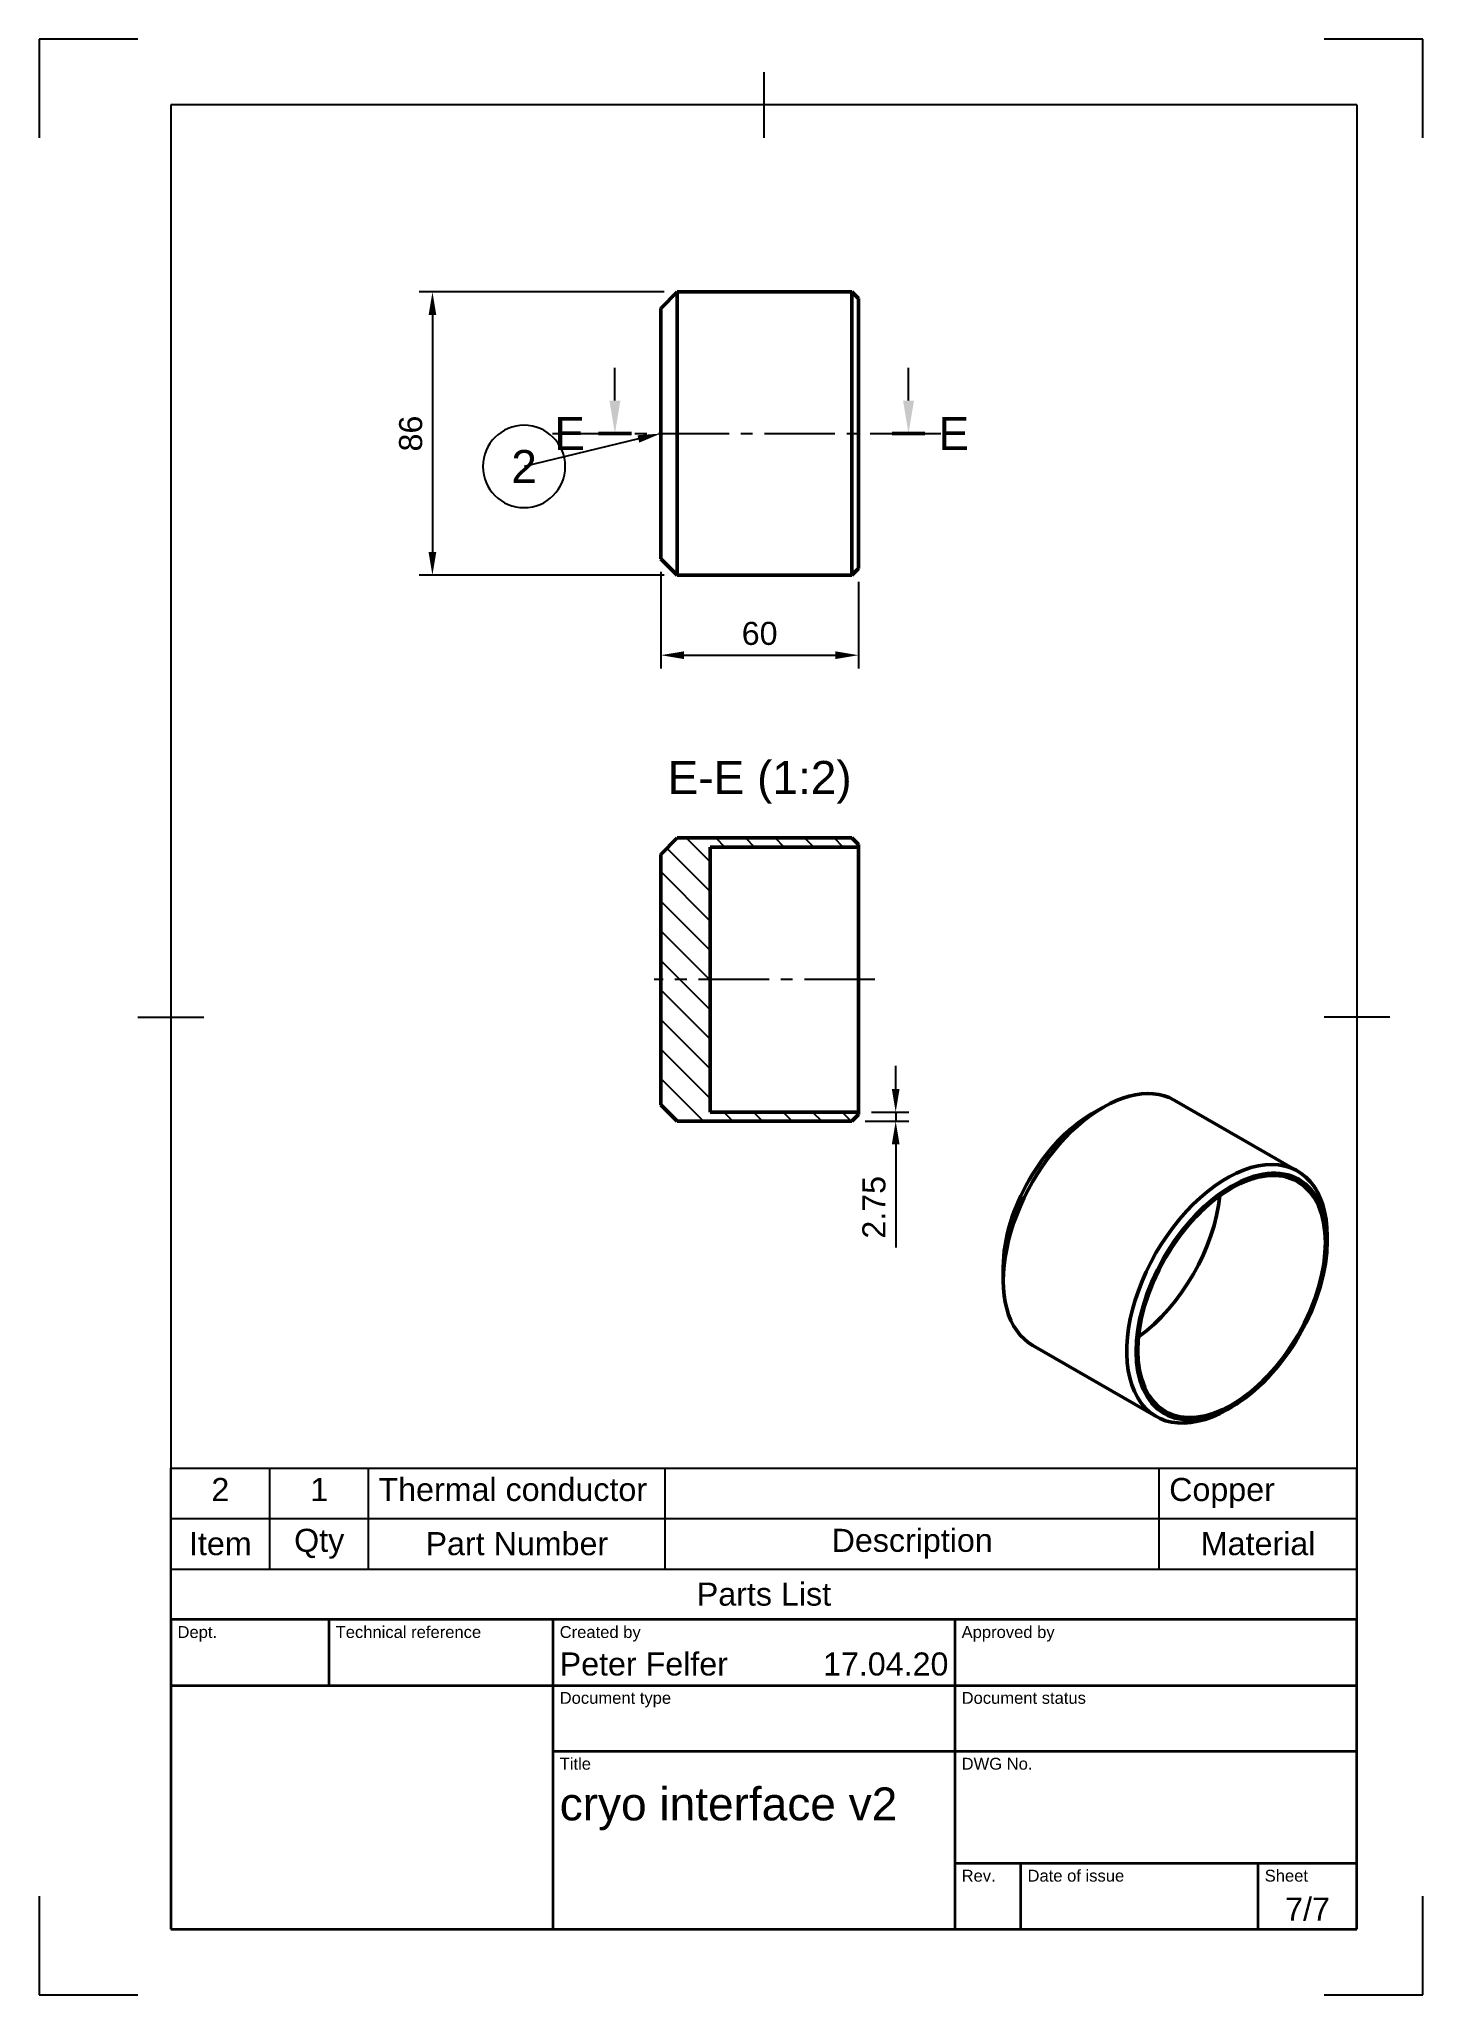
# Model space of a CAD drawing. Header units: millimetres. Extents: x 0 to 210, y 0 to 297.
import ezdxf
from ezdxf import colors
from ezdxf.entities.mleader import LeaderData, LeaderLine
from ezdxf.enums import TextEntityAlignment as Align
from ezdxf.math import Vec2, Vec3

# ---------------------------------------------------------------- set-up
doc = ezdxf.new("R2010")
doc.units = ezdxf.units.MM
doc.header["$LTSCALE"] = 0.75
doc.linetypes.add('CENTER2', pattern=[28.575, 19.05, -3.175, 3.175, -3.175])
for name, color, linetype, lineweight in [('Balloons', 7, 'Continuous', 25), ('Border', 7, 'Continuous', 25), ('FD_Dimensions', 7, 'Continuous', 25), ('Hatching', 7, 'Continuous', 25), ('Parts Lists', 7, 'Continuous', 25), ('Section Lines', 7, 'Continuous', 25), ('Smart Centers', 7, 'CENTER2', 25), ('TitleBlock', 7, 'Continuous', 35), ('View Labels', 7, 'Continuous', 25), ('Visible', 7, 'Continuous', 50)]:
    doc.layers.add(name, color=color, linetype=linetype, lineweight=lineweight)
doc.styles.add('FusionTitle', font='')
doc.styles.get("Standard").update_dxf_attribs({"font": 'arial.ttf'})
doc.styles.get('FusionTitle').set_extended_font_data('Arial Unicode MS')
doc.dimstyles.new('Dim-ISO-25', dxfattribs={"dimtxt": 3.5, "dimasz": 3.5, "dimexe": 2, "dimexo": 2, "dimgap": 1.5, "dimtad": 1, "dimzin": 12, "dimdsep": 46, "dimtxsty": 'Standard', "dimcen": 0, "dimazin": 3, "dimtp": 0.1, "dimtm": 0.1, "dimtfac": 0.714, "dimtmove": 0, "dimatfit": 3, "dimfxl": 1, "dimtzin": 12, "dimarcsym": 0})

# ---------------------------------------------------------------- blocks, each defined once
blk = doc.blocks.new('ISO_A4(P)_SHEET')
at = {"layer": 'Border'}
for p, q in [((15, 297), (0, 297)), ((0, 297), (0, 282)), ((210, 297), (195, 297)), ((210, 282), (210, 297)), ((110, 292), (110, 282)), ((200, 287), (20, 287)), ((20, 287), (20, 10)), ((200, 287), (200, 10)), ((15, 148.5), (25, 148.5)), ((205, 148.5), (195, 148.5)), ((0, 15), (0, 0)), ((210, 0), (210, 15)), ((20, 10), (200, 10)), ((0, 0), (15, 0)), ((195, 0), (210, 0))]:
    blk.add_line(p, q, dxfattribs=at)
blk = doc.blocks.new('ISO_TITLEBLOCK')
at = {"layer": 'TitleBlock'}
for p, q in [((0, 47), (-180, 47)), ((-180, 47), (-180, 0)), ((-156, 37), (-156, 47)), ((-122, 0), (-122, 47)), ((-61, 0), (-61, 47)), ((0, 0), (0, 47)), ((-180, 37), (0, 37)), ((-122, 27), (0, 27)), ((-61, 10), (0, 10)), ((-51, 0), (-51, 10)), ((-15, 0), (-15, 10)), ((-180, 0), (0, 0))]:
    blk.add_line(p, q, dxfattribs=at)
at = {"layer": 'TitleBlock', "style": 'FusionTitle'}
for s, p in [('Dept.', (-179, 46)), ('Technical reference', (-155, 46)), ('Created by', (-121, 46)), ('Approved by', (-60, 46)), ('Document type', (-121, 36)), ('Document status', (-60, 36)), ('Title', (-121, 26)), ('DWG No.', (-60, 26)), ('Rev.', (-60, 9)), ('Date of issue', (-50, 9)), ('Sheet', (-14, 9))]:
    blk.add_text(s, height=1.8, dxfattribs=at).set_placement(p, align=Align.TOP_LEFT)
for tag, p, height in [('DEPT', (-179, 38.5), 3.5), ('TECHNICAL_REFERENCE', (-155, 38.5), 3.5), ('CREATED_BY', (-121, 38.5), 3.5), ('APPROVED_BY', (-60, 38.5), 3.5), ('DOCUMENT_TYPE', (-121, 28.5), 3.5), ('DOCUMENT_STATUS', (-60, 28.5), 3.5), ('TITLE_1', (-121, 16.5), 5), ('TITLE_2', (-121, 9), 5), ('TITLE_3', (-121, 1.5), 5), ('DATE_OF_ISSUE', (-50, 1.5), 3.5)]:
    blk.add_attdef(tag, p, '', height=height, dxfattribs=at)
for tag, p in [('CREATED_DATE', (-62, 38.5)), ('APPROVED_DATE', (-1, 38.5))]:
    blk.add_attdef(tag, text='', height=3.5, dxfattribs=at).set_placement(p, align=Align.RIGHT)
for tag, height, p in [('DRAWING_NUMBER', 5, (-30.5, 16.6)), ('REV', 3.5, (-56, 3.1)), ('SHEET', 3.5, (-7.5, 3.1))]:
    blk.add_attdef(tag, text='', height=height, dxfattribs=at).set_placement(p, align=Align.MIDDLE)
blk = doc.blocks.new('*U6')
at = {"layer": 'Smart Centers', "color": 0, "ltscale": 0.75, "transparency": 16777216}
blk.add_line((-32.18244, 0), (30.437652, 0), dxfattribs=at)
blk = doc.blocks.new('*U7')
at = {"layer": 'Smart Centers', "color": 0, "ltscale": 0.75, "transparency": 16777216}
blk.add_line((16.75, 0), (-16.75, 0), dxfattribs=at)
blk = doc.blocks.new('*T8')
at = {"layer": 'Parts Lists', "color": 0, "linetype": 'ByBlock', "lineweight": -2, "transparency": 16777216}
for p, q in [((0, 23), (180, 23)), ((0, 0), (0, 23)), ((15, 7.666667), (15, 23)), ((30, 7.666667), (30, 23)), ((75, 7.666667), (75, 23)), ((150, 7.666667), (150, 23)), ((180, 0), (180, 23)), ((0, 15.333333), (180, 15.333333)), ((0, 7.666667), (180, 7.666667)), ((0, 0), (180, 0))]:
    blk.add_line(p, q, dxfattribs=at)
at = {"layer": 'Parts Lists', "color": 0, "transparency": 16777216, "char_height": 3.5}
for s, insert, width, attachment_point in [('2', (7.5, 21.5), 12, 2), ('1', (22.5, 21.5), 12, 2), ('Thermal conductor', (31.5, 21.5), 42, 1), ('Copper', (151.5, 21.5), 27, 1), ('Item', (7.5, 11.5), 12, 5), ('Qty', (22.5, 11.5), 12, 5), ('Part Number', (52.5, 11.5), 42, 5), ('Description', (112.5, 11.5), 72, 5), ('Material', (165, 11.5), 27, 5), ('Parts List', (90, 3.833333), 177, 5)]:
    blk.add_mtext(s, dxfattribs=dict(at, insert=insert, width=width, attachment_point=attachment_point))
blk = doc.blocks.new('*D15')
at = {"layer": 'Defpoints', "color": 0, "transparency": 16777216}
for p in [(96.846781, 258.600722), (59.686827, 215.600722), (96.846781, 215.600722)]:
    blk.add_point(p, dxfattribs=at)
at = {"layer": 'FD_Dimensions', "lineweight": -2, "transparency": 16777216}
for p, q in [((94.846781, 258.600722), (57.686827, 258.600722)), ((59.686827, 255.100722), (59.686827, 219.100722)), ((94.846781, 215.600722), (57.686827, 215.600722))]:
    blk.add_line(p, q, dxfattribs=at)
at = {"layer": 'FD_Dimensions', "transparency": 16777216}
for points in [[(59.103493, 255.100722), (60.27016, 255.100722), (59.686827, 258.600722)], [(59.103493, 219.100722), (60.27016, 219.100722), (59.686827, 215.600722)]]:
    blk.add_solid(points, dxfattribs=at)
at = {"layer": 'FD_Dimensions', "color": 0, "transparency": 16777216, "insert": (56.399821, 237.100722), "char_height": 3.5, "attachment_point": 5, "rotation": 90}
blk.add_mtext('86', dxfattribs=at)
blk = doc.blocks.new('*D16')
at = {"layer": 'Defpoints', "color": 0, "transparency": 16777216}
for p in [(94.346781, 218.100722), (124.346781, 216.600722), (124.346781, 203.443158)]:
    blk.add_point(p, dxfattribs=at)
at = {"layer": 'FD_Dimensions', "lineweight": -2, "transparency": 16777216}
for p, q in [((94.346781, 216.100722), (94.346781, 201.443158)), ((124.346781, 214.600722), (124.346781, 201.443158)), ((97.846781, 203.443158), (120.846781, 203.443158))]:
    blk.add_line(p, q, dxfattribs=at)
at = {"layer": 'FD_Dimensions', "transparency": 16777216}
for points in [[(97.846781, 204.026491), (97.846781, 202.859824), (94.346781, 203.443158)], [(120.846781, 204.026491), (120.846781, 202.859824), (124.346781, 203.443158)]]:
    blk.add_solid(points, dxfattribs=at)
at = {"layer": 'FD_Dimensions', "color": 0, "transparency": 16777216, "insert": (109.346781, 206.730163), "char_height": 3.5, "attachment_point": 5}
blk.add_mtext('60', dxfattribs=at)
blk = doc.blocks.new('*D17')
at = {"layer": 'Defpoints', "color": 0, "transparency": 16777216}
for p in [(124.346781, 134.061785), (123.346781, 132.686785), (129.99617, 132.686785)]:
    blk.add_point(p, dxfattribs=at)
at = {"layer": 'FD_Dimensions', "lineweight": -2, "transparency": 16777216}
for p, q in [((129.99617, 137.561785), (129.99617, 141.061785)), ((126.346781, 134.061785), (131.99617, 134.061785)), ((129.99617, 134.061785), (129.99617, 132.686785)), ((125.346781, 132.686785), (131.99617, 132.686785)), ((129.99617, 129.186785), (129.99617, 113.509432))]:
    blk.add_line(p, q, dxfattribs=at)
at = {"layer": 'FD_Dimensions', "transparency": 16777216}
for points in [[(129.412837, 137.561785), (130.579504, 137.561785), (129.99617, 134.061785)], [(129.412837, 129.186785), (130.579504, 129.186785), (129.99617, 132.686785)]]:
    blk.add_solid(points, dxfattribs=at)
at = {"layer": 'FD_Dimensions', "color": 0, "transparency": 16777216, "insert": (126.709165, 119.598109), "char_height": 3.5, "attachment_point": 5, "rotation": 90}
blk.add_mtext('2.75', dxfattribs=at)
blk = doc.blocks.new('*B13')
at = {"transparency": 16777216}
for start, end in [(90, 270), (270, 90)]:
    blk.add_arc((0, 0), 6.25, start, end, dxfattribs=at)
at = {"transparency": 16777216, "insert": (0, 0), "char_height": 5, "attachment_point": 5}
blk.add_mtext('2', dxfattribs=at)

msp = doc.modelspace()

# ---------------------------------------------------------------- hatches: boundary and pattern name
at = {"layer": 'Hatching'}
h = msp.add_hatch(dxfattribs=at)
h.set_pattern_fill('ANSI31', color=256, angle=90, style=0)
h.paths.add_polyline_path([(101.8468, 134.0618), (101.8468, 174.3118), (124.3468, 174.3118), (124.3468, 174.6868), (123.3468, 175.6868), (96.8468, 175.6868), (94.3468, 173.1868), (94.3468, 135.1868), (96.8468, 132.6868), (123.3468, 132.6868), (124.3468, 133.6868), (124.3468, 134.0618)], flags=0)

# ---------------------------------------------------------------- linework, layer by layer
at = {"layer": 'Section Lines'}
for p, q in [((87.3806, 242.1007), (87.3806, 247.1007)), ((131.9406, 242.1007), (131.9406, 247.1007))]:
    msp.add_line(p, q, dxfattribs=at)
at = {"layer": 'Section Lines', "lineweight": 50}
for p, q in [((84.8806, 237.1007), (89.8806, 237.1007)), ((134.4406, 237.1007), (129.4406, 237.1007))]:
    msp.add_line(p, q, dxfattribs=at)
at = {"layer": 'Section Lines'}
for points in [[(88.2139, 242.1007), (87.3806, 237.1007), (86.5472, 242.1007)], [(132.7739, 242.1007), (131.9406, 237.1007), (131.1073, 242.1007)]]:
    msp.add_solid(points, dxfattribs=at)
at = {"layer": 'Visible'}
for p, q in [((94.3468, 256.1007), (96.8468, 258.6007)), ((96.8468, 258.6007), (96.8468, 215.6007)), ((96.8468, 258.6007), (123.3468, 258.6007)), ((123.3468, 215.6007), (123.3468, 258.6007)), ((124.3468, 257.6007), (123.3468, 258.6007)), ((94.3468, 218.1007), (94.3468, 256.1007)), ((124.3468, 257.6007), (124.3468, 216.6007)), ((94.3468, 218.1007), (96.8468, 215.6007)), ((96.8468, 215.6007), (123.3468, 215.6007)), ((124.3468, 216.6007), (123.3468, 215.6007))]:
    msp.add_line(p, q, dxfattribs=at)
at = {"layer": 'Visible', "extrusion": (-1e-16, -1, 0)}
for p, q in [((96.8468, 175.6868), (94.3468, 173.1868)), ((123.3468, 175.6868), (96.8468, 175.6868)), ((124.3468, 174.6868), (123.3468, 175.6868)), ((94.3468, 173.1868), (94.3468, 135.1868)), ((101.8468, 134.0618), (101.8468, 174.3118)), ((101.8468, 174.3118), (124.3468, 174.3118)), ((124.3468, 174.3118), (124.3468, 174.6868)), ((124.3468, 134.0618), (124.3468, 174.3118)), ((94.3468, 135.1868), (96.8468, 132.6868)), ((124.3468, 134.0618), (101.8468, 134.0618)), ((123.3468, 132.6868), (124.3468, 133.6868)), ((124.3468, 133.6868), (124.3468, 134.0618)), ((96.8468, 132.6868), (123.3468, 132.6868))]:
    msp.add_line(p, q, dxfattribs=at)
at = {"layer": 'Visible', "extrusion": (-0.707107, -0.407196, 0.578093)}
for p, q in [((159.7098, 133.7716), (161.4707, 134.7936)), ((172.2587, 135.8818), (190.997, 125.0911)), ((195.4706, 114.3999), (195.4706, 115.2143)), ((146.3267, 110.5316), (146.3267, 108.4956)), ((150.8003, 98.6187), (169.5386, 87.8281)), ((181.031, 89.3251), (180.3266, 88.9163))]:
    msp.add_line(p, q, dxfattribs=at)
at = {"layer": 'Visible', "extrusion": (4e-16, -2e-16, -1)}
for centre, major_axis, end_param in [((161.5295, 117.2503), (10.7292, 18.6315), 6.28318531), ((180.9749, 106.0524), (10.2302, 17.765), 9.42477796)]:
    msp.add_ellipse(centre, major_axis=major_axis, ratio=0.57809312, start_param=3.14159265, end_param=end_param, dxfattribs=at)
at = {"layer": 'Visible'}
for centre, major_axis, start_param, end_param in [((159.7617, 118.2683), (9.4816, 16.4651), 0.78733187, 2.35426078), ((180.2678, 106.4596), (10.7292, 18.6315), -0.78733187, 3.92892453), ((180.9749, 106.0524), (10.043, 17.44), 4.71238898, 10.99557429), ((165.065, 115.2143), (10.043, 17.44), 4.05082097, 5.37395699)]:
    msp.add_ellipse(centre, major_axis=major_axis, ratio=0.57809312, start_param=start_param, end_param=end_param, dxfattribs=at)

# ---------------------------------------------------------------- block references
msp.add_blockref('*T8', (20, 57))
at = {"layer": 'Border'}
msp.add_blockref('ISO_A4(P)_SHEET', (0, 0), dxfattribs=at)
at = {"layer": 'Smart Centers', "ltscale": 0.75}
for name, p in [('*U6', (110.0968, 237.1007)), ('*U7', (110.0968, 154.1868))]:
    msp.add_blockref(name, p, dxfattribs=at)
at = {"layer": 'TitleBlock'}
msp.add_blockref('ISO_TITLEBLOCK', (200, 10), dxfattribs=at).add_auto_attribs({'CREATED_DATE': '17.04.20', 'SHEET': '7/7', 'TITLE_1': 'cryo interface v2', 'CREATED_BY': 'Peter Felfer'})

# ---------------------------------------------------------------- texts
at = {"layer": 'Section Lines', "char_height": 5, "attachment_point": 5}
for insert in [(80.5149, 237.1007), (138.8062, 237.1007)]:
    msp.add_mtext('E', dxfattribs=dict(at, insert=insert))
at = {"layer": 'View Labels', "insert": (109.3468, 180.8775), "char_height": 5, "width": 29.641883, "attachment_point": 8}
msp.add_mtext('E-E (1:2)', dxfattribs=at)

# ---------------------------------------------------------------- dimensions: what is measured, and where the dimension line sits
at = {"layer": 'FD_Dimensions'}
for base, p1, p2, angle, picture, middle in [((59.6868, 215.6007), (96.8468, 258.6007), (96.8468, 215.6007), 90, '*D15', (56.3998, 237.1007)), ((124.3468, 203.4432), (94.3468, 218.1007), (124.3468, 216.6007), 180, '*D16', (109.3468, 206.7302)), ((129.9962, 132.6868), (124.3468, 134.0618), (123.3468, 132.6868), 270, '*D17', (126.7092, 119.5981))]:
    dim = msp.add_linear_dim(base=base, p1=p1, p2=p2, angle=angle, dimstyle='Dim-ISO-25', override={"dimlfac": 2, "dimclrd": 256, "dimclre": 256}, dxfattribs=at)
    dim.commit()
    dim.dimension.update_dxf_attribs({"geometry": picture, "text_midpoint": middle})

# ---------------------------------------------------------------- leaders
at = {"layer": 'Balloons'}
ml = msp.add_multileader_block('Standard', dxfattribs=at)
ml.set_content('*B13', color=256)
ml.set_leader_properties()
ml.build(insert=Vec2(0, 0))
ml.multileader.update_dxf_attribs({"has_dogleg": 0, "arrow_head_size": 3.5, "block_connection_type": 1})
ctx = ml.context
ctx.base_point, ctx.char_height, ctx.arrow_head_size = Vec3(73.5968, 232.1007), 3.5, 3.5
ctx.attachment_type = 1
notes = []
notes.append((ctx, [(0, (1, 1, 0), (65.5968, 232.1007), (1, 0), 8, [(0, [(94.3468, 237.1007)], 0, [])])]))
ctx.block.insert = Vec3(73.5968, 232.1007)
for ctx, leaders in notes:
    for number, flags, end, landing, length, lines in leaders:
        leader = LeaderData()
        leader.index, (leader.has_last_leader_line, leader.has_dogleg_vector, leader.attachment_direction) = number, flags
        leader.last_leader_point, leader.dogleg_vector, leader.dogleg_length = Vec3(end), Vec3(landing), length
        for number, points, colour, breaks in lines:
            line = LeaderLine()
            line.index, line.vertices, line.color, line.breaks = number, Vec3.list(points), colors.encode_raw_color(colour), breaks
            leader.lines.append(line)
        ctx.leaders.append(leader)

doc.saveas('drawing.dxf')
